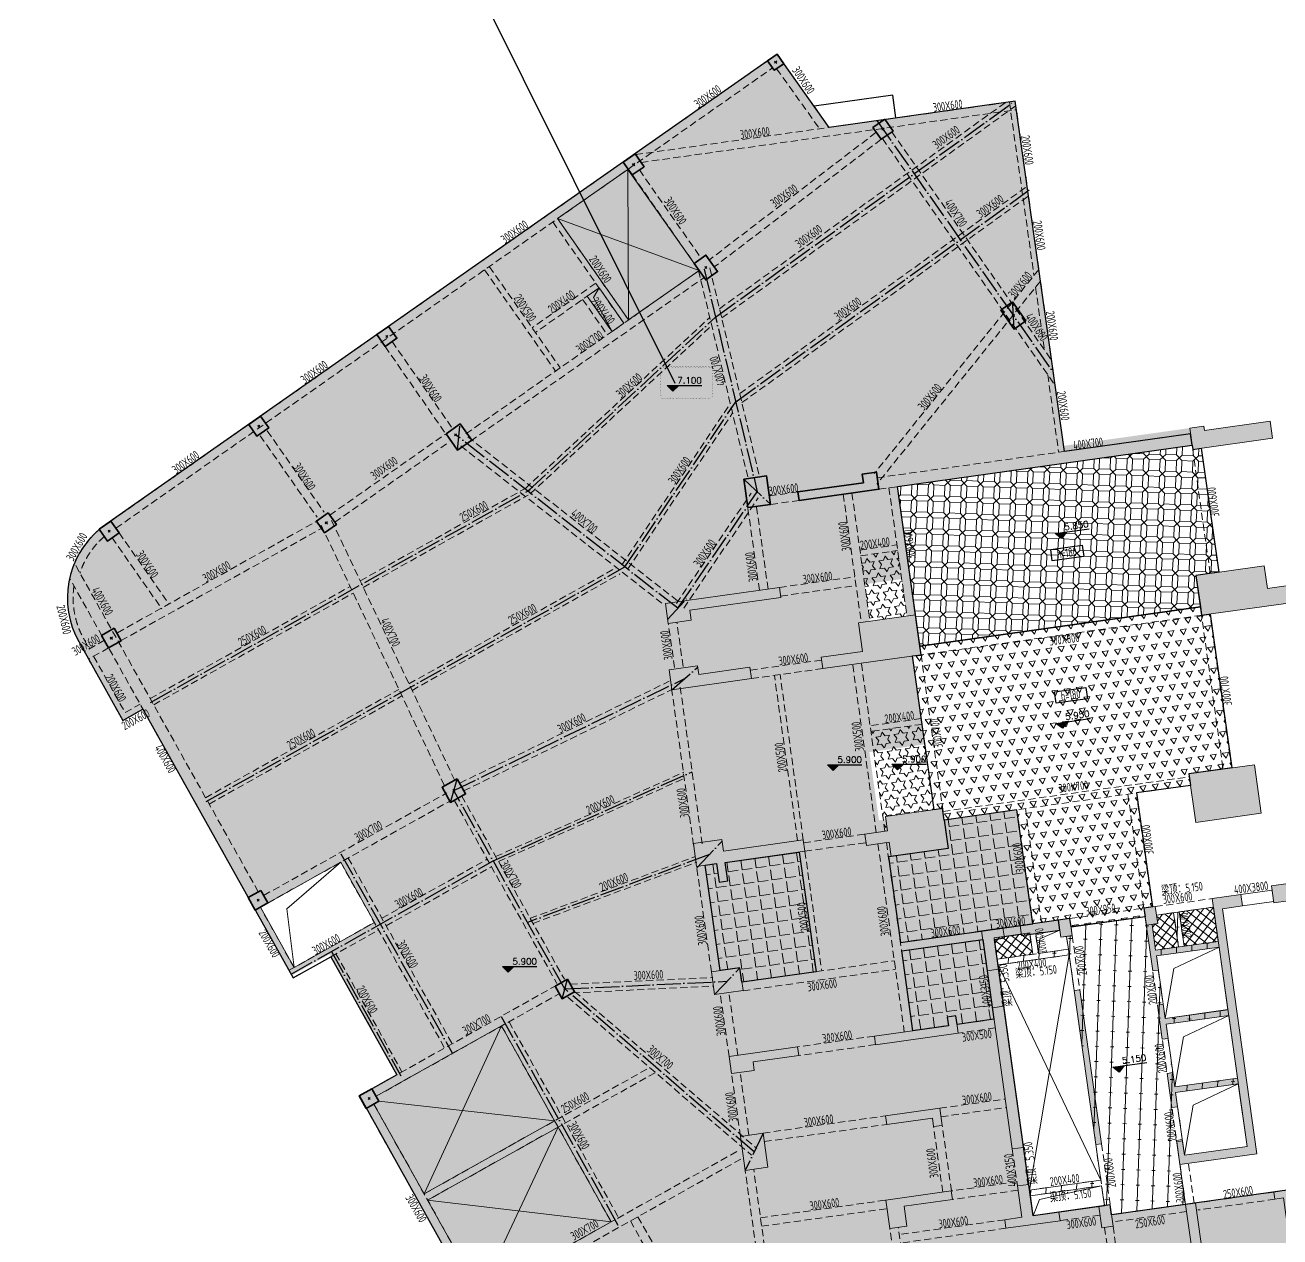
# Model space of a CAD drawing. Header units: millimetres. Extents: x 1089227 to 13101469, y 618865 to 10240562.
# Drawn here: x 7240277 to 7283909, y 5119053 to 5161168 of the extents above; entities that cross this region are included whole.
import ezdxf
from ezdxf.enums import TextEntityAlignment as Align

# ---------------------------------------------------------------- set-up
doc = ezdxf.new("R2010")
doc.units = ezdxf.units.MM
doc.header["$LTSCALE"] = 1000
doc.linetypes.add('GB_DASHDOT3', pattern=[1.0675, 0.84, -0.105, 0.0175, -0.105])
doc.linetypes.add('HIDDEN', pattern=[0.375, 0.25, -0.125])
doc.layers.get('0').update_dxf_attribs({"linetype": 'CONTINUOUS'})
doc.layers.add('0914调整', color=1, linetype='CONTINUOUS', plot=False)
for name, color, linetype in [('BG', 11, 'CONTINUOUS'), ('BG-H', 8, 'CONTINUOUS'), ('BG-T', 3, 'CONTINUOUS'), ('C-H', 8, 'CONTINUOUS'), ('S-BEAM-TEXT-DD', 7, 'CONTINUOUS'), ('S-COLU-BEAM', 240, 'CONTINUOUS'), ('S-GRID-DE', 11, 'GB_DASHDOT3'), ('单形心', 4, 'CONTINUOUS'), ('降板范围', 7, 'CONTINUOUS')]:
    doc.layers.add(name, color=color, linetype=linetype)
for name, color, linetype, lineweight in [('S-BEAM-DASH', 4, 'HIDDEN', 0), ('S-BEAM-SE-DASH', 3, 'HIDDEN', 0), ('S-COLU', 30, 'CONTINUOUS', 0), ('S-HOLE', 11, 'CONTINUOUS', 0), ('S-SLAB', 160, 'CONTINUOUS', 0), ('S-SLAB-HATCH', 73, 'CONTINUOUS', 0), ('S-WALL', 31, 'CONTINUOUS', 0)]:
    doc.layers.add(name, color=color, linetype=linetype, lineweight=lineweight)
doc.styles.add('RMD', font='romand.shx')
doc.styles.add('TSSD_Rein', font='tssdeng.shx', dxfattribs={"width": 0.7, "bigfont": 'hztxt.shx'})
pattern_1 = [(53.0000004, (-3886876.26, -900443.88), (-190.175082, 143.307201), []), (143.0000004, (-3886876.26, -900443.88), (-143.307201, -190.175082), [])]
pattern_2 = [(8.0000004, (-7272583.1, -5076572.44), (-68.04869, 484.191572), [355.6, -133.35]), (98.0000004, (-7272583.1, -5076572.44), (-484.191572, -68.04869), [355.6, -133.35])]

# ---------------------------------------------------------------- blocks, each defined once
blk = doc.blocks.new('QZ-TL-0808')
at = {"layer": 'C-H'}
for points in [[(-136585, -78610), (-136690, -77867), (-136194, -77798), (-136174, -77946), (-133896, -77626), (-133812, -78220)], [(-150271, -80382), (-150313, -80085), (-148036, -79765), (-148078, -79468), (-147582, -79398), (-147499, -79992)], [(-152193, -79642), (-151401, -79531), (-151262, -80521), (-152054, -80632)], [(-136475, -82987), (-134098, -82653), (-133987, -83445), (-133096, -83320), (-133012, -83914), (-136280, -84374)], [(-154821, -84657), (-154918, -83964), (-150957, -83407), (-150909, -83754), (-154077, -84199), (-154029, -84545)], [(-149506, -85828), (-148070, -85627), (-148210, -84636), (-146229, -84358), (-146034, -85744), (-149451, -86225)], [(-154699, -86962), (-154796, -86269), (-153806, -86130), (-153764, -86427), (-151982, -86176), (-151926, -86573)], [(-136717, -89888), (-134439, -89568), (-134203, -91251), (-136480, -91572)], [(-147930, -92373), (-147138, -92261), (-147068, -92757), (-145088, -92478), (-145283, -91092), (-147263, -91370), (-147194, -91865), (-147986, -91977)], [(-150073, -92573), (-150129, -92177), (-152901, -92567), (-152957, -92170), (-153947, -92310), (-153836, -93102), (-153143, -93004), (-153052, -93648), (-152755, -93606), (-152846, -92963)], [(-133179, -94945), (-133269, -94301), (-133764, -94371), (-133848, -93777), (-131372, -93429), (-131288, -94023), (-132972, -94259), (-132881, -94903)], [(-135554, -94572), (-134860, -94474), (-134916, -94078), (-135906, -94217), (-135697, -95705), (-137876, -96011), (-138001, -95118), (-137803, -95090), (-137887, -94496), (-138283, -94551), (-137977, -96730), (-137779, -96703), (-137848, -96209), (-135669, -95903), (-135364, -98079), (-137542, -98386), (-137612, -97890), (-137810, -97918), (-137643, -99106), (-137445, -99078), (-137514, -98584), (-135336, -98278), (-135030, -100456), (-137208, -100762), (-137278, -100267), (-137476, -100295), (-137309, -101484), (-137111, -101454), (-137180, -100960), (-135002, -100654), (-134696, -102833), (-136874, -103139), (-136944, -102644), (-137142, -102672), (-137030, -103464), (-134357, -103088)], [(-142591, -95157), (-140857, -94913), (-140774, -95507), (-141170, -95563), (-141205, -95315), (-142542, -95503)], [(-143733, -96731), (-143927, -95345), (-143185, -95240), (-143136, -95587), (-143483, -95636), (-143337, -96675)], [(-153321, -96766), (-152331, -96627), (-152220, -97419), (-153210, -97558)], [(-140707, -97417), (-140509, -97389), (-139758, -102737), (-139956, -102764)], [(-143552, -98018), (-143156, -97963), (-142467, -102865), (-142863, -102920)], [(-147613, -99297), (-147655, -98999), (-145080, -98637), (-145122, -98340), (-144825, -98298), (-144742, -98893)], [(-152622, -100303), (-152706, -99709), (-150329, -99375), (-150287, -99672), (-151872, -99895), (-151830, -100192)], [(-147266, -101772), (-145384, -101507), (-145300, -102102), (-145598, -102143), (-145639, -101846), (-147224, -102069)], [(-152316, -102482), (-151524, -102370), (-151357, -103559), (-152149, -103670)], [(-143081, -105677), (-143123, -105380), (-142529, -105297), (-142682, -104208), (-142282, -104151), (-142133, -105241), (-141241, -105116), (-141200, -105413)], [(-147119, -105690), (-147258, -104699), (-144980, -104379), (-144939, -104676), (-146622, -104913), (-146525, -105606)], [(-133731, -104666), (-133766, -104419), (-133172, -104335), (-132858, -106563), (-133156, -106605), (-133434, -104625)], [(-139855, -104921), (-139459, -104865), (-139354, -105608), (-139750, -105664)], [(-135963, -106747), (-136211, -106782), (-136489, -104802), (-136836, -104850), (-136460, -107524), (-135866, -107440)]]:
    blk.add_hatch(color=256, dxfattribs=at).paths.add_polyline_path(points)
at = {"layer": 'S-WALL'}
for points in [[(-136585, -78610), (-136690, -77867), (-136194, -77798), (-136174, -77946), (-133896, -77626), (-133812, -78220)], [(-154821, -84657), (-154918, -83964), (-150957, -83407), (-150909, -83754), (-154077, -84199), (-154029, -84545)], [(-136717, -89888), (-134439, -89568), (-134203, -91251), (-136480, -91572)], [(-153321, -96766), (-152331, -96627), (-152220, -97419), (-153210, -97558)], [(-140707, -97417), (-140509, -97389), (-139758, -102737), (-139956, -102764)], [(-143552, -98018), (-143156, -97963), (-142467, -102865), (-142863, -102920)], [(-147613, -99297), (-147655, -98999), (-145080, -98637), (-145122, -98340), (-144825, -98298), (-144742, -98893)], [(-152316, -102482), (-151524, -102370), (-151357, -103559), (-152149, -103670)], [(-139855, -104921), (-139459, -104865), (-139354, -105608), (-139750, -105664)]]:
    blk.add_lwpolyline(points, close=True, dxfattribs=at)
at = {"layer": 'S-WALL', "lineweight": 35}
for points in [[(-150271, -80382), (-150313, -80085), (-148036, -79765), (-148078, -79468), (-147582, -79398), (-147499, -79992)], [(-152193, -79642), (-151401, -79531), (-151262, -80521), (-152054, -80632)]]:
    blk.add_lwpolyline(points, close=True, dxfattribs=at)
at = {"layer": 'S-WALL'}
for points in [[(-136475, -82987), (-134098, -82653), (-133987, -83445), (-133096, -83320), (-133012, -83914), (-136280, -84374), (-136475, -82987)], [(-149506, -85828), (-148070, -85627), (-148210, -84636), (-146229, -84358), (-146034, -85744), (-149451, -86225), (-149506, -85828)], [(-154699, -86962), (-154796, -86269), (-153806, -86130), (-153764, -86427), (-151982, -86176), (-151926, -86573), (-154699, -86962)], [(-147930, -92373), (-147138, -92261), (-147068, -92757), (-145088, -92478), (-145283, -91092), (-147263, -91370), (-147194, -91865), (-147986, -91977), (-147930, -92373)], [(-153947, -92310), (-152957, -92170), (-152901, -92567), (-150129, -92177), (-150073, -92573), (-152846, -92963), (-152755, -93606), (-153052, -93648), (-153143, -93004), (-153836, -93102), (-153947, -92310)], [(-133179, -94945), (-133269, -94301), (-133764, -94371), (-133848, -93777), (-131372, -93429), (-131288, -94023), (-132972, -94259), (-132881, -94903), (-133179, -94945)], [(-137643, -99107), (-137810, -97918), (-137612, -97890), (-137542, -98386), (-135364, -98079), (-135669, -95903), (-137848, -96209), (-137779, -96703), (-137977, -96730), (-138283, -94551), (-137887, -94496), (-137803, -95090), (-138001, -95118), (-137876, -96011), (-135697, -95705), (-135906, -94217), (-134916, -94078), (-134860, -94474), (-135554, -94572), (-134357, -103088), (-137030, -103464), (-137142, -102672), (-136944, -102644), (-136874, -103139), (-134696, -102833), (-135002, -100654), (-137180, -100960), (-137111, -101454), (-137309, -101484), (-137476, -100295), (-137278, -100267), (-137208, -100762), (-135030, -100456), (-135336, -98278), (-137514, -98584), (-137445, -99078), (-137643, -99106)], [(-142591, -95157), (-140857, -94913), (-140774, -95507), (-141170, -95563), (-141205, -95315), (-142542, -95503), (-142591, -95157)], [(-143733, -96731), (-143927, -95345), (-143185, -95240), (-143136, -95587), (-143483, -95636), (-143337, -96675), (-143733, -96731)], [(-152622, -100303), (-152706, -99709), (-150329, -99375), (-150287, -99672), (-151872, -99895), (-151830, -100192), (-152622, -100303)], [(-147266, -101772), (-145384, -101507), (-145300, -102102), (-145598, -102143), (-145639, -101846), (-147224, -102069), (-147266, -101772)], [(-143081, -105677), (-143123, -105380), (-142529, -105297), (-142682, -104208), (-142282, -104151), (-142133, -105241), (-141241, -105116), (-141200, -105413), (-143081, -105677)], [(-147119, -105690), (-147258, -104699), (-144980, -104379), (-144939, -104676), (-146622, -104913), (-146525, -105606), (-147119, -105690)], [(-133731, -104666), (-133766, -104419), (-133172, -104335), (-132858, -106563), (-133156, -106605), (-133434, -104625), (-133731, -104666), (-133766, -104419)], [(-136836, -104850), (-136489, -104802), (-136211, -106782), (-135963, -106747), (-135866, -107440), (-136460, -107524), (-136836, -104850)]]:
    blk.add_lwpolyline(points, dxfattribs=at)
blk = doc.blocks.new('BANWANG_XINGXIN')
at = {"color": 0}
for points in [[(0.71, 0.71), (-0.71, -0.71)], [(-0.71, 0.71), (0.71, -0.71)]]:
    blk.add_lwpolyline(points, dxfattribs=at)
blk = doc.blocks.new('1F柱网-0808')
at = {"layer": 'S-COLU', "lineweight": 35}
for points in [[(-2414, 81322), (-2824, 81035), (-2537, 80626), (-2127, 80912)], [(-11098, 80124), (-11507, 79837), (-11192, 79387), (-10782, 79673)], [(-9040, 76315), (-8631, 76602), (-8229, 76028), (-8639, 75742)], [(2032, 74974), (1622, 74687), (2081, 74032), (2491, 74319)], [(-19665, 74123), (-20075, 73837), (-19788, 73427), (-19379, 73714)], [(-24121, 71003), (-24531, 70716), (-24244, 70306), (-23834, 70593)], [(-17670, 70394), (-17178, 70738), (-16777, 70165), (-17268, 69821)], [(-21769, 67644), (-22179, 67358), (-21892, 66948), (-21483, 67235)], [(-29323, 67360), (-29732, 67073), (-29446, 66663), (-29036, 66950)], [(-29211, 63631), (-29647, 63387), (-29403, 62951), (-28966, 63195)], [(-17284, 58400), (-17807, 58107), (-17514, 57583), (-16991, 57876)], [(-24109, 54521), (-24545, 54277), (-24301, 53841), (-23864, 54085)], [(-13443, 51439), (-13880, 51194), (-13635, 50758), (-13199, 51002)], [(-20249, 47628), (-20685, 47384), (-20441, 46948), (-20005, 47192)]]:
    blk.add_lwpolyline(points, close=True, dxfattribs=at)
at = {"layer": 'S-COLU-BEAM', "lineweight": 35}
blk.add_lwpolyline([(-6158, 83583), (-6486, 83354), (-6257, 83026), (-5929, 83255)], close=True, dxfattribs=at)
blk.add_blockref('QZ-TL-0808', (144880, 148457))
at = {"layer": '单形心', "xscale": 50, "yscale": 50, "zscale": 50}
for p in [(-6208, 83304), (-2475, 80974), (-11145, 79755), (-8635, 76172), (2056, 74503), (-19727, 73775), (-24183, 70655), (-17336, 70360), (-21831, 67296), (-29384, 67012), (-29307, 63291), (-17399, 57991), (-24205, 54181), (-13539, 51098), (-20345, 47288)]:
    blk.add_blockref('BANWANG_XINGXIN', p, dxfattribs=at)
blk = doc.blocks.new('2FJGBZ')
at = {"layer": 'C-H'}
h = blk.add_hatch(color=256, dxfattribs=at)
h.dxf.hatch_style = 1
h.paths.add_polyline_path([(-2824, 81035), (-2414, 81322), (-2126, 80912), (-2536, 80626)])
h = blk.add_hatch(color=256, dxfattribs=at)
h.dxf.hatch_style = 1
h.paths.add_polyline_path([(-11507, 79837), (-11097, 80124), (-10781, 79673), (-11191, 79387)])
h = blk.add_hatch(color=256, dxfattribs=at)
h.dxf.hatch_style = 1
h.paths.add_polyline_path([(-9041, 76315), (-8631, 76602), (-8228, 76027), (-8639, 75741)])
h = blk.add_hatch(color=256, dxfattribs=at)
h.dxf.hatch_style = 1
h.paths.add_polyline_path([(1622, 74687), (2032, 74974), (2492, 74318), (2081, 74032)])
h = blk.add_hatch(color=256, dxfattribs=at)
h.dxf.hatch_style = 1
h.paths.add_polyline_path([(-20075, 73837), (-19666, 74124), (-19378, 73714), (-19788, 73428)])
h = blk.add_hatch(color=256, dxfattribs=at)
h.dxf.hatch_style = 1
h.paths.add_polyline_path([(-24531, 70716), (-24121, 71003), (-23833, 70592), (-24244, 70307)])
h = blk.add_hatch(color=256, dxfattribs=at)
h.dxf.hatch_style = 1
h.paths.add_polyline_path([(-17670, 70394), (-17178, 70738), (-16776, 70164), (-17268, 69821)])
h = blk.add_hatch(color=256, dxfattribs=at)
h.dxf.hatch_style = 1
h.paths.add_polyline_path([(-22179, 67358), (-21769, 67644), (-21481, 67234), (-21892, 66948)])
h = blk.add_hatch(color=256, dxfattribs=at)
h.dxf.hatch_style = 1
h.paths.add_polyline_path([(-29732, 67073), (-29323, 67360), (-29035, 66950), (-29445, 66664)])
h = blk.add_hatch(color=256, dxfattribs=at)
h.dxf.hatch_style = 1
h.paths.add_polyline_path([(-29644, 63389), (-29209, 63631), (-28963, 63196), (-29401, 62951)])
h = blk.add_hatch(color=256, dxfattribs=at)
h.dxf.hatch_style = 1
h.paths.add_polyline_path([(-17807, 58107), (-17282, 58401), (-16990, 57876), (-17514, 57583)])
h = blk.add_hatch(color=256, dxfattribs=at)
h.dxf.hatch_style = 1
h.paths.add_polyline_path([(-24545, 54276), (-24109, 54518), (-23863, 54083), (-24302, 53838)])
h = blk.add_hatch(color=256, dxfattribs=at)
h.dxf.hatch_style = 1
h.paths.add_polyline_path([(-13881, 51197), (-13446, 51439), (-13199, 51004), (-13638, 50759)])
h = blk.add_hatch(color=256, dxfattribs=at)
h.dxf.hatch_style = 1
h.paths.add_polyline_path([(-20685, 47384), (-20250, 47626), (-20004, 47191), (-20443, 46946)])
at = {"layer": 'S-SLAB-HATCH'}
h = blk.add_hatch(dxfattribs=at)
h.set_pattern_fill('松散材料', color=256, scale=200, angle=8)
h.set_pattern_definition([(8.0000004, (-5457252.86, 1932872.46), (133.485347, 397.445483), [0, -375])])
h.paths.add_polyline_path([(-9941, 34947), (-8108, 35973), (-7021, 34031), (-8854, 33005)], flags=16)
h.paths.add_polyline_path([(-5324, 26702), (-3492, 27727), (-2393, 25764), (-4225, 24738)], flags=16)
h.paths.add_polyline_path([(-593, 32496), (-676, 33091), (-924, 33056), (-1230, 35235), (701, 35506), (1091, 32733)], flags=16)
h.paths.add_polyline_path([(9248, 37919), (14299, 38629), (14772, 35262), (9722, 34554)], flags=16)
h.paths.add_polyline_path([(-685, 57224), (-2616, 56953), (-2950, 59330), (-1019, 59601)], flags=17)
h.paths.add_polyline_path([(-1646, 64057), (-2933, 63876), (-3114, 65163), (-1827, 65344)], flags=16)
h.paths.add_polyline_path([(-24126, 53937), (-21332, 55501), (-20160, 53408), (-22952, 51844)], flags=16)
edge = h.paths.add_edge_path()
edge.add_line((8274, 69995), (8191, 70590))
edge.add_line((8191, 70590), (3804, 69973))
edge.add_line((3804, 69973), (2121, 81951))
edge.add_line((2121, 81951), (-4347, 81042))
edge.add_line((-4347, 81042), (-6158, 83583))
edge.add_line((-6158, 83583), (-29732, 67073))
edge.add_line((-29732, 67073), (-29727, 67065))
edge.add_arc((-27730, 64687), 3105, 130.0192, 209.2114)
edge.add_line((-30440, 63171), (-28906, 60430))
edge.add_line((-28906, 60430), (-28209, 60820))
edge.add_line((-28209, 60820), (-23030, 51571))
edge.add_line((-23030, 51571), (-21720, 52305))
edge.add_line((-21720, 52305), (-19375, 48117))
edge.add_line((-19375, 48117), (-20683, 47384))
edge.add_line((-20683, 47384), (-16580, 40054))
edge.add_line((-16580, 40054), (-15271, 40787))
edge.add_line((-15271, 40787), (-13928, 38388))
edge.add_line((-13928, 38388), (-15237, 37655))
edge.add_line((-15237, 37655), (-7004, 22953))
edge.add_line((-7004, 22953), (-2295, 25590))
edge.add_line((-2295, 25590), (192, 21150))
edge.add_line((192, 21150), (9708, 26465))
edge.add_line((9708, 26465), (9462, 26902))
edge.add_line((9462, 26902), (13922, 29398))
edge.add_line((13922, 29398), (14261, 29587))
edge.add_line((14261, 29587), (12238, 32884))
edge.add_line((12238, 32884), (12186, 33190))
edge.add_line((12186, 33190), (11986, 34618))
edge.add_line((11986, 34618), (14806, 35014))
edge.add_line((14806, 35014), (14841, 34766))
edge.add_line((14841, 34766), (15435, 34850))
edge.add_line((15435, 34850), (15296, 35840))
edge.add_line((15296, 35840), (15049, 35805))
edge.add_line((15049, 35805), (14786, 37687))
edge.add_line((14786, 37687), (14735, 37681))
edge.add_line((14735, 37681), (14054, 42533))
edge.add_line((14054, 42533), (15292, 42708))
edge.add_line((15292, 42708), (15390, 42014))
edge.add_line((15390, 42014), (15786, 42070))
edge.add_line((15786, 42070), (15647, 43059))
edge.add_line((15647, 43059), (14012, 42829))
edge.add_line((14012, 42829), (13886, 43721))
edge.add_line((13886, 43721), (13985, 43736))
edge.add_line((13985, 43736), (13889, 44429))
edge.add_line((13889, 44429), (5471, 43245))
edge.add_line((5471, 43245), (5422, 43593))
edge.add_line((5422, 43593), (2748, 43216))
edge.add_line((2748, 43216), (1399, 52821))
edge.add_line((1399, 52821), (1744, 52870))
edge.add_line((1744, 52870), (1737, 52919))
edge.add_line((1737, 52919), (2332, 53003))
edge.add_line((2332, 53003), (2338, 52953))
edge.add_line((2338, 52953), (3676, 53141))
edge.add_line((3676, 53141), (3627, 53490))
edge.add_line((3627, 53490), (2735, 53363))
edge.add_line((2735, 53363), (2179, 57324))
edge.add_line((2179, 57324), (-346, 56969))
edge.add_line((-346, 56969), (-388, 57266))
edge.add_line((-388, 57266), (-685, 57224))
edge.add_line((-685, 57224), (-1450, 62671))
edge.add_line((-1450, 62671), (-1154, 62713))
edge.add_line((-1154, 62713), (-1975, 68555))
edge.add_line((-1975, 68555), (8274, 69995))
h.paths.add_polyline_path([(-14963, 37579), (-12696, 38848), (-11523, 36754), (-13791, 35485)], flags=16)
h = blk.add_hatch(dxfattribs=at)
h.set_pattern_fill('拚花地砖01', color=256, scale=150, angle=8)
h.set_pattern_definition([(43, (-21860.25, -30287.8), (19.9889, 572.4076), [270, -540]), (133, (-21669.45, -30294.47), (-572.4076, 19.9889), [270, -540]), (88, (-21853.6, -30097), (-572.4076, 19.989), [381.8377, -190.9188]), (88, (-21662.8, -30103.67), (-572.4076, 19.989), [381.8377, -190.9188]), (178, (-21840.26, -29715.4), (-19.989, -572.4076), [381.8377, -190.9188]), (178, (-21833.6, -29524.6), (-19.989, -572.4076), [381.8377, -190.9188])])
h.paths.add_polyline_path([(-1195, 63010), (-1975, 68555), (8274, 69995), (8295, 69847), (8592, 69889), (9198, 65581), (8406, 65470), (8559, 64380)])
h = blk.add_hatch(dxfattribs=at)
h.set_pattern_fill('STARS', color=256, scale=50, angle=8)
h.set_pattern_definition([(8.0000004, (-7272583.12, -5076572.44), (-38.267455, 272.287079), [158.75, -158.75]), (68.0000004, (-7272583.12, -5076572.44), (-254.941255, 103.002951), [158.75, -158.75]), (128.0000004, (-7272523.65, -5076425.25), (-216.6738, -169.284128), [158.75, -158.75])])
h.paths.add_polyline_path([(-1646, 64057), (-2933, 63876), (-3253, 66153), (-1966, 66334)])
h = blk.add_hatch(dxfattribs=at)
h.set_pattern_fill('TRIANG', color=256, scale=150, angle=8)
h.set_pattern_definition([(68.0000004, (-5457252.86, 1932872.46), (-263.88782, 337.761074), [214.3125, -214.3125]), (128.0000004, (-5457252.86, 1932872.46), (-424.45358, -59.653019), [214.3125, -214.3125]), (8.0000004, (-5457384.8, 1933041.34), (160.56576, 397.414093), [214.3125, -214.3125])])
h.paths.add_polyline_path([(-1450, 62671), (-1153, 62713), (-1195, 63010), (8559, 64380), (8600, 64084), (8898, 64125), (9650, 58778), (8164, 58569), (8219, 58173), (6338, 57908), (6894, 53949), (6597, 53907), (6639, 53608), (4065, 53252), (4024, 53544), (2735, 53363), (2179, 57324), (-346, 56969), (-402, 57365), (-700, 57323)])
h = blk.add_hatch(dxfattribs=at)
h.set_pattern_fill('STARS', color=256, scale=50, angle=8)
h.set_pattern_definition([(8.0000004, (-7272583.12, -5076572.44), (-38.267455, 272.287079), [158.75, -158.75]), (68.0000004, (-7272583.12, -5076572.44), (-254.941255, 103.002951), [158.75, -158.75]), (128.0000004, (-7272523.65, -5076425.25), (-216.6738, -169.284128), [158.75, -158.75])])
h.paths.add_polyline_path([(-700, 57324), (-2381, 57088), (-2313, 56593), (-2411, 56578), (-2898, 60043), (-1117, 60293)])
h = blk.add_hatch(dxfattribs=at)
h.set_pattern_fill('ANGLE', color=256, scale=70, angle=8)
h.set_pattern_definition(pattern_2)
edge = h.paths.add_edge_path()
edge.add_line((-207, 55979), (-2286, 55686))
edge.add_line((-2286, 55686), (-1868, 52715))
edge.add_line((-1868, 52715), (2735, 53362))
edge.add_line((2735, 53362), (2179, 57324))
edge.add_line((2179, 57324), (-346, 56969))
edge.add_line((-346, 56969), (-206, 55979))
h = blk.add_hatch(dxfattribs=at)
h.set_pattern_fill('ANGLE', color=256, scale=70, angle=8)
h.set_pattern_definition(pattern_2)
edge = h.paths.add_edge_path()
edge.add_line((-4805, 51695), (-7379, 51333))
edge.add_line((-7379, 51333), (-7449, 51832))
edge.add_line((-7449, 51832), (-8143, 51734))
edge.add_line((-8143, 51734), (-8658, 55398))
edge.add_line((-8658, 55398), (-8263, 55454))
edge.add_line((-8263, 55454), (-8172, 54809))
edge.add_line((-8172, 54809), (-7875, 54852))
edge.add_line((-7875, 54852), (-7964, 55494))
edge.add_line((-7964, 55494), (-5389, 55856))
edge.add_line((-5389, 55856), (-4804, 51695))
h = blk.add_hatch(dxfattribs=at)
h.set_pattern_fill('橡胶', color=256, scale=150, angle=8)
h.set_pattern_definition([(88, (-21741.7, -30030.15), (-530.007, 18.5083), []), (178, (-21131.1, -29460.8), (-18.5083, -530.007), [120, -410.33])])
h.paths.add_polyline_path([(8047, 43607), (5471, 43245), (5422, 43592), (2749, 43218), (1399, 52821), (1744, 52870), (1737, 52919), (2333, 53003), (2340, 52954), (3676, 53141), (3711, 52894), (4107, 52949), (4066, 53247), (6639, 53608), (6682, 53311), (7077, 53367), (7035, 53664), (9016, 53942), (10185, 45625), (8007, 45320), (7930, 45863), (7732, 45835)])
h.paths.add_polyline_path([(2748, 43216), (5223, 43565), (5127, 44258), (2651, 43910)])
h.paths.add_polyline_path([(5099, 44455), (2623, 44107), (1524, 51930), (4000, 52278)], flags=16)
h.paths.add_polyline_path([(2733, 52302), (1496, 52128), (1391, 52871), (2629, 53045)])
h.paths.add_polyline_path([(2834, 53023), (3676, 53141), (3711, 52894), (3909, 52922), (3972, 52476), (2931, 52330)], flags=17)
h.paths.add_polyline_path([(7630, 53747), (7035, 53664), (7077, 53367), (6880, 53339), (7005, 52448), (7797, 52559)], flags=16)
h.paths.add_polyline_path([(9184, 52751), (7995, 52584), (7828, 53775), (9016, 53942)])
h.paths.add_polyline_path([(7033, 52246), (9212, 52552), (9518, 50375), (7339, 50069)], flags=16)
h.paths.add_polyline_path([(7367, 49871), (9546, 50177), (9851, 48001), (7673, 47695)], flags=16)
h.paths.add_polyline_path([(7701, 47495), (9880, 47801), (10185, 45624), (8007, 45318)])
h = blk.add_hatch(dxfattribs=at)
h.set_pattern_fill('ANSI37', color=256, scale=150, angle=8)
h.set_pattern_definition(pattern_1)
h.paths.add_polyline_path([(7630, 53747), (7035, 53664), (7077, 53367), (6880, 53339), (7005, 52448), (7797, 52559)])
h = blk.add_hatch(dxfattribs=at)
h.set_pattern_fill('ANSI37', color=256, scale=150, angle=8)
h.set_pattern_definition([(53.0000004, (-3880440.1, -899539.33), (-190.175082, 143.307201), []), (143.0000004, (-3880440.1, -899539.33), (-143.307201, -190.175082), [])])
h.paths.add_polyline_path([(9184, 52751), (7995, 52584), (7828, 53775), (9016, 53942)])
h = blk.add_hatch(dxfattribs=at)
h.set_pattern_fill('ANGLE', color=256, scale=70, angle=8)
h.set_pattern_definition([(8.0000004, (-7272583.1, -5076572.44), (-68.04869, 484.191572), [355.6, -133.35]), (98.0000004, (-7272583.1, -5076572.44), (-484.191572, -68.04869), [355.6, -133.35])])
edge = h.paths.add_edge_path()
edge.add_line((-1437, 49646), (-1826, 52419))
edge.add_line((-1826, 52419), (995, 52815))
edge.add_line((995, 52815), (1384, 50042))
edge.add_line((1384, 50042), (98, 49863))
edge.add_line((98, 49863), (57, 50160))
edge.add_line((57, 50160), (-242, 50117))
edge.add_line((-242, 50117), (-200, 49821))
edge.add_line((-200, 49821), (-1437, 49647))
h = blk.add_hatch(dxfattribs=at)
h.set_pattern_fill('ANSI37', color=256, scale=150, angle=8)
h.set_pattern_definition(pattern_1)
h.paths.add_polyline_path([(2733, 52302), (1496, 52128), (1391, 52871), (2629, 53045)])
at = {"layer": 'S-BEAM-DASH'}
for p, q in [((-29322, 67359), (-6484, 83354)), ((-29148, 67110), (-6312, 83109)), ((-6173, 83081), (-4682, 80995)), ((-5929, 83255), (-4347, 81042)), ((-11076, 80096), (2121, 81951)), ((-10883, 79821), (2163, 81654)), ((-8161, 74734), (1782, 81904)), ((-8085, 74419), (2143, 81794)), ((1923, 81923), (2771, 75891)), ((2121, 81951), (3832, 69775)), ((-2719, 80864), (-8525, 76429)), ((-2168, 80884), (3385, 72956)), ((-2537, 80626), (-8343, 76191)), ((-2496, 80654), (3507, 72084)), ((-10945, 79560), (-8799, 76493)), ((-11190, 79388), (-9045, 76321)), ((-7457, 71790), (2536, 78995)), ((-7381, 71475), (2583, 78660)), ((-13956, 77755), (-11488, 74233)), ((-13792, 77870), (-11324, 74348)), ((-16981, 70386), (-8868, 76068)), ((-16328, 76089), (-13863, 72570)), ((-16164, 76203), (-13700, 72685)), ((-8891, 76068), (-7162, 68836)), ((-8502, 76161), (-6764, 68892)), ((2943, 76104), (-2777, 69009)), ((-16809, 70140), (-8696, 75823)), ((-12464, 75626), (-14675, 74077)), ((3000, 75697), (-2684, 68646)), ((2828, 75484), (3132, 73317)), ((-12349, 75462), (-14560, 73913)), ((-12922, 75061), (-12061, 73832)), ((-12758, 75175), (-11898, 73947)), ((-14910, 68491), (-8500, 74434)), ((-14740, 68308), (-8433, 74155)), ((-19788, 73427), (-17678, 70388)), ((-19542, 73598), (-17433, 70560)), ((3255, 72445), (3634, 69747)), ((-11553, 65832), (-7786, 71445)), ((-11346, 65693), (-7707, 71115)), ((-24131, 70324), (-22154, 67497)), ((-23886, 70496), (-21909, 67669)), ((-21712, 67563), (-17691, 70379)), ((-16913, 70284), (-9583, 64558)), ((-2674, 68861), (8219, 70392)), ((-21540, 67317), (-17543, 70116)), ((-17159, 69969), (-10090, 64447)), ((-2618, 68464), (8274, 69995)), ((8901, 65539), (8295, 69847)), ((9198, 65581), (8592, 69889)), ((-2272, 68514), (-1646, 64057)), ((-1975, 68555), (-1349, 64099)), ((-20654, 65280), (-14937, 68480)), ((-20546, 65053), (-14815, 68262)), ((-9654, 64497), (-7060, 68331)), ((-9405, 64329), (-6812, 68162)), ((-6423, 68233), (-5432, 68372)), ((-6381, 67936), (-5390, 68075)), ((-3855, 68290), (-3229, 63836)), ((-3558, 68332), (-2932, 63877)), ((-6770, 64953), (-7173, 67824)), ((-6472, 64994), (-6876, 67866)), ((-29091, 63479), (-22148, 67366)), ((-22011, 67211), (-17726, 58168)), ((-21650, 67382), (-17365, 58339)), ((-29282, 66778), (-27551, 64307)), ((-29036, 66950), (-27305, 64479)), ((-28971, 63203), (-22001, 67104)), ((-3280, 66352), (-1994, 66532)), ((-3252, 66154), (-1966, 66334)), ((-24196, 54472), (-30591, 65894)), ((-18958, 61702), (-11744, 65741)), ((-18851, 61475), (-11622, 65523)), ((-23030, 51571), (-30758, 65374)), ((-27958, 61190), (-21004, 65084)), ((-6077, 65050), (-3451, 65419)), ((-6035, 64753), (-3410, 65122)), ((-27835, 60972), (-20896, 64857)), ((8559, 64380), (-1195, 63010)), ((-9724, 62265), (-9941, 63800)), ((-9427, 62307), (-9644, 63842)), ((8601, 64083), (-1153, 62712)), ((9345, 58785), (8601, 64083)), ((9642, 58827), (8898, 64125)), ((-30266, 63269), (-30071, 62921)), ((-30440, 63171), (-28906, 60430)), ((-29548, 63214), (-30246, 62823)), ((-29401, 62952), (-30099, 62562)), ((-29924, 62659), (-28829, 60702)), ((-4611, 62529), (-7087, 62181)), ((-2411, 56578), (-3232, 62420)), ((-1450, 62671), (-700, 57323)), ((-1153, 62712), (-388, 57266)), ((-4570, 62232), (-7045, 61884)), ((-5445, 56253), (-6252, 61996)), ((-5247, 56281), (-6054, 62024)), ((-2708, 56536), (-3529, 62378)), ((-17190, 58250), (-9906, 61792)), ((-17059, 57980), (-9775, 61522)), ((-9060, 56098), (-9825, 61544)), ((-8763, 56139), (-9528, 61586)), ((-26028, 57744), (-19308, 61506)), ((-25906, 57525), (-19201, 61280)), ((-28906, 60430), (-28209, 60820)), ((-28829, 60702), (-28307, 60995)), ((-1144, 60492), (-2926, 60242)), ((-1116, 60294), (-2898, 60044)), ((-388, 57266), (8178, 58470)), ((-346, 56969), (8219, 58173)), ((-24011, 54345), (-17641, 57912)), ((-23864, 54084), (-17495, 57650)), ((-17383, 57656), (-13817, 51287)), ((-17121, 57803), (-13555, 51433)), ((6598, 53905), (6041, 57867)), ((6895, 53947), (6338, 57908)), ((2476, 57365), (3032, 53406)), ((-5234, 56181), (-3105, 56480)), ((-5389, 55856), (-4804, 51695)), ((-5193, 55884), (-3064, 56183)), ((-5191, 55884), (-4606, 51723)), ((-2652, 56140), (-1734, 49605)), ((-2355, 56182), (-1437, 49647)), ((-21332, 55501), (-17718, 49046)), ((-21071, 55648), (-17456, 49192)), ((-19898, 53554), (-16235, 55605)), ((-14741, 53552), (-9025, 55689)), ((-14642, 53375), (-8954, 55502)), ((-19752, 53292), (-16088, 55344)), ((-8440, 51691), (-8948, 55306)), ((-8143, 51733), (-8651, 55347)), ((6994, 53961), (8975, 54239)), ((-22954, 51843), (-24126, 53938)), ((4024, 53544), (6598, 53905)), ((7036, 53664), (9016, 53942)), ((-23128, 51746), (-20160, 53408)), ((1696, 53217), (2291, 53300)), ((4066, 53247), (6640, 53608)), ((-22982, 51484), (-20013, 53146)), ((-1868, 52716), (953, 53112)), ((-1826, 52419), (995, 52815)), ((1737, 52919), (2333, 53003)), ((3909, 52922), (4175, 51039)), ((4107, 52950), (4371, 51068)), ((-21671, 52218), (-19375, 48117)), ((-21497, 52315), (-19201, 48215)), ((-7380, 51333), (-2081, 52078)), ((-13342, 51258), (-8398, 51491)), ((-7338, 51036), (-2040, 51781)), ((1148, 51726), (1329, 50438)), ((1544, 51781), (1697, 50692)), ((6911, 51678), (7064, 50588)), ((7109, 51706), (7262, 50616)), ((-20249, 47628), (-13878, 51195)), ((-13273, 50961), (-8384, 51191)), ((-20103, 47366), (-13733, 50933)), ((-13435, 50811), (-7053, 45323)), ((-13200, 51005), (-6858, 45550)), ((-7825, 48748), (-8131, 50927)), ((-7527, 48790), (-7834, 50968)), ((-15739, 49809), (-11928, 43002)), ((-15478, 49956), (-11667, 43149)), ((1384, 50042), (96, 49861)), ((1426, 49745), (138, 49564)), ((-2775, 49458), (-5448, 49082)), ((7443, 49329), (7596, 48239)), ((-2733, 49161), (-5406, 48785)), ((7245, 49301), (7398, 48212)), ((-18431, 43975), (-10583, 48369)), ((-10397, 48187), (-18309, 43757)), ((-7435, 45975), (-7741, 48154)), ((-7138, 46017), (-7444, 48196)), ((-16580, 40054), (-20685, 47384)), ((-502, 46951), (1774, 47271)), ((-20178, 47095), (-16563, 40638)), ((-6643, 46086), (-2383, 46686)), ((-460, 46654), (1816, 46974)), ((7579, 46925), (7732, 45835)), ((7777, 46952), (7930, 45863)), ((-6602, 45791), (-2342, 46389)), ((-396, 44037), (-716, 46315)), ((-99, 44079), (-419, 46357)), ((-16291, 40562), (-7477, 45492)), ((2018, 45535), (2199, 44249)), ((2442, 45394), (2595, 44305)), ((4925, 45691), (5224, 43565)), ((5123, 45719), (5422, 43593)), ((-16144, 40300), (-7331, 45231)), ((8045, 43606), (7850, 44993)), ((8342, 43648), (8147, 45035)), ((-6523, 39489), (-7268, 44787)), ((-6226, 39531), (-6971, 44829)), ((2178, 44398), (-100, 44078)), ((2219, 44101), (-58, 43780)), ((-6734, 43145), (-2378, 43758)), ((11115, 44038), (8442, 43662)), ((11150, 43790), (8476, 43415)), ((-6692, 42848), (-2334, 43461)), ((5026, 43536), (3639, 43341)), ((5068, 43239), (3681, 43044)), ((8046, 43607), (5471, 43246)), ((8080, 43359), (5506, 42999)), ((-11257, 43034), (-8568, 38231)), ((-10996, 43180), (-8306, 38377)), ((-1869, 40143), (-2238, 42767)), ((-1572, 40185), (-1941, 42809)), ((1758, 43077), (-1906, 42562)), ((1800, 42779), (-1864, 42265)), ((5230, 42807), (5459, 41173)), ((5527, 42849), (5756, 41215))]:
    blk.add_line(p, q, dxfattribs=at)
at = {"layer": 'S-BEAM-DASH', "linetype": 'Continuous'}
for p, q in [((9964, 54379), (11055, 54532)), ((10020, 53982), (11111, 54136))]:
    blk.add_line(p, q, dxfattribs=at)
at = {"layer": 'S-BEAM-DASH'}
for points in [[(-29741, 67053, 0.131251), (-30653, 65736, 0.131251)], [(-29547, 66824, 0.139257), (-30399, 65551, 0.131251)], [(-30606, 65101, 0.164741), (-30266, 63269)]]:
    blk.add_lwpolyline(points, format="xyb", dxfattribs=at)
for points in [[(-15946, 55695), (-9401, 58627)], [(-15840, 55524), (-9399, 58409)]]:
    blk.add_lwpolyline(points, dxfattribs=at)
at = {"layer": 'S-BEAM-SE-DASH'}
for p, q in [((2179, 57324), (2735, 53364)), ((7797, 52556), (7629, 53747)), ((7995, 52584), (7828, 53775)), ((2733, 52302), (2629, 53045)), ((2931, 52330), (2827, 53073)), ((1495, 52128), (3972, 52476)), ((1523, 51930), (4000, 52278)), ((2622, 44108), (5099, 44456)), ((2650, 43910), (5127, 44258))]:
    blk.add_line(p, q, dxfattribs=at)
at = {"layer": 'S-GRID-DE'}
for p, q in [((-8298, 74450), (2055, 81916)), ((-2687, 81275), (3447, 72518)), ((-7595, 71506), (2624, 78874)), ((-14825, 68400), (-8298, 74450)), ((-11450, 65763), (-7595, 71506)), ((-27940, 61057), (-14734, 68451)), ((-26010, 57610), (-11450, 65763)), ((-23055, 51615), (-16031, 55548)), ((-21324, 55794), (-17440, 48857)), ((-21657, 52397), (-19239, 48078)), ((-15755, 50145), (-11651, 42814))]:
    blk.add_line(p, q, dxfattribs=at)
for points in [[(-8696, 76114), (-6847, 68377)], [(2081, 74032), (2032, 74974)], [(-17268, 69821), (-17178, 70738)], [(-9611, 64326), (-17336, 70361)], [(-7313, 68816), (-6381, 67937)], [(-9611, 64326), (-6847, 68377)], [(-9961, 63948), (-9260, 64704)], [(-9818, 61495), (-8918, 62278)], [(-17399, 57991), (-9368, 61886)], [(-16031, 55548), (-9115, 58645)], [(-17514, 57583), (-17284, 58398)], [(-13540, 51097), (-17399, 57991)], [(-8948, 55306), (-8069, 56237)], [(-8509, 55771), (-14834, 53410)], [(-8329, 50899), (-7450, 51830)], [(-13636, 50756), (-13443, 51439)], [(-13539, 51098), (-7889, 51364)], [(-6956, 45437), (-13539, 51098)], [(-6643, 46087), (-7268, 44787)]]:
    blk.add_lwpolyline(points, dxfattribs=at)
at = {"layer": 'S-HOLE'}
for p, q in [((-11324, 74348), (-11349, 79581)), ((-8867, 76069), (-13791, 77871)), ((-18431, 43975), (-15739, 49810)), ((-20004, 47193), (-13895, 46515)), ((-16390, 40735), (-13772, 46297)), ((-11928, 43003), (-18309, 43757))]:
    blk.add_line(p, q, dxfattribs=at)
for points in [[(-11324, 74348), (-13791, 77871), (-11349, 79581), (-8868, 76068), (-11325, 74347)], [(-11898, 73947), (-12758, 75175), (-12349, 75462), (-11488, 74233), (-11898, 73947)], [(-11898, 73947), (-12543, 75131), (-12348, 75462)], [(-22954, 51843), (-20160, 53408), (-21332, 55501), (-24126, 53937), (-22952, 51844)], [(-22954, 51843), (-23204, 53881), (-21333, 55502)], [(2931, 52330), (2976, 52844), (3676, 53141)], [(9212, 52552), (7643, 51807), (7339, 50069)], [(5098, 44455), (1524, 51930)], [(4000, 52278), (2623, 44108)], [(9546, 50177), (7977, 49432), (7673, 47695)], [(-18431, 43975), (-13894, 46515), (-15739, 49810), (-20101, 47367), (-20004, 47193), (-20179, 47095), (-18431, 43975)], [(9880, 47801), (8311, 47056), (8007, 45318)], [(-16563, 40638), (-18309, 43757), (-13772, 46297), (-11929, 43002), (-16290, 40560), (-16388, 40736), (-16563, 40638)], [(5126, 44258), (2969, 43777), (2748, 43216)]]:
    blk.add_lwpolyline(points, dxfattribs=at)
for points in [[(2834, 53023), (3676, 53141), (3711, 52894), (3909, 52922), (3972, 52476), (2931, 52330)], [(7033, 52246), (9212, 52552), (9518, 50375), (7339, 50069)], [(5099, 44455), (2623, 44107), (1524, 51930), (4000, 52278)], [(7367, 49871), (9546, 50177), (9851, 48001), (7673, 47695)], [(7701, 47495), (9880, 47801), (10185, 45624), (8007, 45318)], [(2748, 43216), (5223, 43565), (5127, 44258), (2651, 43910)]]:
    blk.add_lwpolyline(points, close=True, dxfattribs=at)
at = {"layer": 'S-SLAB'}
for points in [[(8047, 43607), (5471, 43245), (5422, 43592), (2749, 43218), (1399, 52821), (1744, 52870), (1737, 52919), (2333, 53003), (2340, 52954), (3676, 53141), (3711, 52894), (4107, 52949), (4066, 53247), (6639, 53608), (6682, 53311), (7077, 53367), (7035, 53664), (9016, 53942), (10185, 45625), (8007, 45320), (7930, 45863), (7732, 45835)], [(7630, 53747), (7035, 53664), (7077, 53367), (6880, 53339), (7005, 52448), (7797, 52559)], [(9184, 52751), (7995, 52584), (7828, 53775), (9016, 53942)], [(2733, 52302), (1496, 52128), (1391, 52871), (2629, 53045)]]:
    blk.add_lwpolyline(points, close=True, dxfattribs=at)
at = {"layer": '降板范围'}
blk.add_lwpolyline([(13889, 44429), (5471, 43245), (5422, 43593), (2748, 43216), (1399, 52821), (1744, 52870), (1737, 52919), (2332, 53003), (2338, 52953), (3676, 53141), (3627, 53490), (2735, 53363), (2179, 57324), (-346, 56969), (-402, 57366), (-699, 57324), (-1450, 62671), (-1154, 62713), (-1975, 68555), (8274, 69995), (8219, 70392), (3832, 69775), (2121, 81951), (-4347, 81042), (-6158, 83583), (-29732, 67073), (-29727, 67065, 0.359996), (-30440, 63171), (-28906, 60430), (-28208, 60821), (-22982, 51484), (-21671, 52218), (-19375, 48117), (-20683, 47384), (-16582, 40054)], format="xyb", dxfattribs=at)
for points in [[(-2027, 81368), (-2139, 82164), (-4874, 81780)], [(-207, 55979), (-2286, 55686), (-1868, 52715), (2735, 53362), (2179, 57324), (-346, 56969), (-206, 55979)], [(-4805, 51695), (-7379, 51333), (-7449, 51832), (-8143, 51734), (-8658, 55398), (-8263, 55454), (-8172, 54809), (-7875, 54852), (-7964, 55494), (-5389, 55856), (-4804, 51695)], [(-1437, 49646), (-1826, 52419), (995, 52815), (1384, 50042), (98, 49863), (57, 50160), (-242, 50117), (-200, 49821), (-1437, 49647)]]:
    blk.add_lwpolyline(points, dxfattribs=at)
for points in [[(-1195, 63010), (-1975, 68555), (8274, 69995), (8295, 69847), (8592, 69889), (9198, 65581), (8406, 65470), (8559, 64380)], [(-1450, 62671), (-1153, 62713), (-1195, 63010), (8559, 64380), (8600, 64084), (8898, 64125), (9650, 58778), (8164, 58569), (8219, 58173), (6338, 57908), (6894, 53949), (6597, 53907), (6639, 53608), (4065, 53252), (4024, 53544), (2735, 53363), (2179, 57324), (-346, 56969), (-402, 57365), (-700, 57323)]]:
    blk.add_lwpolyline(points, close=True, dxfattribs=at)
blk.add_blockref('1F柱网-0808', (0, 0))
blk = doc.blocks.new('ljm2')
at = {"layer": '0914调整'}
blk.add_lwpolyline([(-139829, -5258), (-215365, 146221)], dxfattribs=at)
blk.add_lwpolyline([(-140321, -4708, 0, 10, -0.520567), (-140221, -4708, 0, 10, -0.520567), (-140121, -4708, 0, 10, -0.520567), (-140021, -4708, 0, 10, -0.520567), (-139921, -4708, 0, 10, -0.520567), (-139821, -4708, 0, 10, -0.520567), (-139721, -4708, 0, 10, -0.520567), (-139621, -4708, 0, 10, -0.520567), (-139521, -4708, 0, 10, -0.520567), (-139421, -4708, 0, 10, -0.520567), (-139321, -4708, 0, 10, -0.520567), (-139221, -4708, 0, 10, -0.520567), (-139121, -4708, 0, 10, -0.520567), (-139021, -4708, 0, 10, -0.520567), (-138921, -4708, 0, 10, -0.520567), (-138821, -4708, 0, 10, -0.520567), (-138721, -4708, 0, 10, -0.520567), (-138621, -4708, 0, 10, -0.520567), (-138542, -4729, 0, 10, -0.520567), (-138542, -4829, 0, 10, -0.520567), (-138542, -4929, 0, 10, -0.520567), (-138542, -5029, 0, 10, -0.520567), (-138542, -5129, 0, 10, -0.520567), (-138542, -5229, 0, 10, -0.520567), (-138542, -5329, 0, 10, -0.520567), (-138542, -5429, 0, 10, -0.520567), (-138542, -5529, 0, 10, -0.520567), (-138542, -5629, 0, 10, -0.520567), (-138542, -5729, 0, 10, -0.520567), (-138608, -5763, 0, 10, -0.520567), (-138708, -5763, 0, 10, -0.520567), (-138808, -5763, 0, 10, -0.520567), (-138908, -5763, 0, 10, -0.520567), (-139008, -5763, 0, 10, -0.520567), (-139108, -5763, 0, 10, -0.520567), (-139208, -5763, 0, 10, -0.520567), (-139308, -5763, 0, 10, -0.520567), (-139408, -5763, 0, 10, -0.520567), (-139508, -5763, 0, 10, -0.520567), (-139608, -5763, 0, 10, -0.520567), (-139708, -5763, 0, 10, -0.520567), (-139808, -5763, 0, 10, -0.520567), (-139908, -5763, 0, 10, -0.520567), (-140008, -5763, 0, 10, -0.520567), (-140108, -5763, 0, 10, -0.520567), (-140208, -5763, 0, 10, -0.520567), (-140308, -5763, 0, 10, -0.520567), (-140321, -5677, 0, 10, -0.520567), (-140321, -5577, 0, 10, -0.520567), (-140321, -5477, 0, 10, -0.520567), (-140321, -5377, 0, 10, -0.520567), (-140321, -5277, 0, 10, -0.520567), (-140321, -5177, 0, 10, -0.520567), (-140321, -5077, 0, 10, -0.520567), (-140321, -4977, 0, 10, -0.520567), (-140321, -4877, 0, 10, -0.520567), (-140321, -4777, 0, 10, -0.520567)], format="xyseb", close=True, dxfattribs=at)
at = {"layer": 'BG'}
for points in [[(-139707, -5331), (-139907, -5531), (-140107, -5331), (-138907, -5331)], [(-126227, -10426), (-126397, -10652), (-126623, -10481), (-125435, -10314)], [(-126194, -17018), (-126364, -17244), (-126590, -17074), (-125402, -16907)], [(-134138, -18513), (-134338, -18713), (-134538, -18513), (-133338, -18513)], [(-131896, -18495), (-132096, -18695), (-132296, -18495), (-131096, -18495)], [(-145439, -25526), (-145639, -25726), (-145839, -25526), (-144639, -25526)], [(-124221, -28969), (-124392, -29194), (-124617, -29024), (-123429, -28857)]]:
    blk.add_lwpolyline(points, dxfattribs=at)
at = {"layer": 'BG-H'}
for points in [[(-139707, -5331), (-139907, -5531), (-140107, -5331)], [(-126227, -10426), (-126397, -10652), (-126623, -10481)], [(-126194, -17018), (-126364, -17244), (-126590, -17074)], [(-134138, -18513), (-134338, -18713), (-134538, -18513)], [(-131896, -18495), (-132096, -18695), (-132296, -18495)], [(-145439, -25526), (-145639, -25726), (-145839, -25526)], [(-124221, -28969), (-124392, -29194), (-124617, -29024)]]:
    blk.add_solid(points, dxfattribs=at)
at = {"layer": 'S-BEAM-TEXT-DD'}
for points in [[(-126773, -11038), (-125682, -10885), (-125627, -11277), (-126718, -11431)], [(-126641, -15978), (-125549, -15824), (-125494, -16217), (-126586, -16370)]]:
    blk.add_lwpolyline(points, close=True, dxfattribs=at)
at = {"layer": 'BG-T', "color": 7, "style": 'RMD'}
for s, p in [('7.100', (-138907, -5331)), ('5.900', (-133338, -18513)), ('5.900', (-131096, -18495)), ('5.900', (-144639, -25526))]:
    blk.add_text(s, height=220, dxfattribs=at).set_placement(p, align=Align.BOTTOM_RIGHT)
at = {"layer": 'S-BEAM-TEXT-DD', "style": 'TSSD_Rein'}
for s, rotation, width, p in [('300X600', 303.719, 0.7, (-135783, 5625)), ('300X600', 35.7284, 0.7, (-139034, 4291)), ('300X600', 7.4463, 0.7, (-130848, 4179)), ('300X600', 7.4463, 0.7, (-137554, 3233)), ('300X600', 35.7284, 0.7, (-130740, 2876)), ('200X600', 278.173, 0.7, (-127805, 3338)), ('300X600', 35.7284, 0.7, (-136378, 841)), ('300X600', 303.719, 0.7, (-140237, 1088)), ('400X700', 303.719, 0.7, (-130486, 1011)), ('300X600', 35.7284, 0.7, (-129213, 477)), ('300X600', 35.7284, 0.7, (-145752, -414)), ('300X600', 35.7284, 0.7, (-135519, -570)), ('200X600', 278.173, 0.7, (-127388, 375)), ('200X600', 303.719, 0.7, (-142841, -945)), ('300X600', 51.2169, 0.7, (-128046, -2331)), ('200X500', 303.719, 0.7, (-145461, -2290)), ('200X400', 35.7284, 0.7, (-144117, -2843)), ('200X400', 307.5583, 0.7, (-142771, -2414)), ('300X600', 35.7284, 0.7, (-134161, -3091)), ('400X600', 303.719, 0.7, (-127678, -2950)), ('200X600', 278.173, 0.7, (-126947, -2769)), ('300X700', 35.7284, 0.7, (-143141, -4235)), ('400X700', 106.0045, 0.7, (-138072, -5290)), ('300X600', 35.7284, 0.7, (-152715, -5290)), ('300X600', 303.719, 0.7, (-148748, -5082)), ('300X600', 41.6823, 0.7, (-141719, -5785)), ('300X600', 51.2169, 0.7, (-131187, -6227)), ('200X600', 278.173, 0.7, (-126556, -5549)), ('400X700', 7.3206, 0.7, (-125970, -7564)), ('300X600', 35.7284, 0.7, (-157185, -8421)), ('300X600', 35.7284, 0.7, (-150284, -8626)), ('300X600', 56.0711, 0.7, (-139848, -8796)), ('300X600', 303.719, 0.7, (-153137, -8152)), ('300X600', 7.3206, 0.7, (-136556, -9153)), ('300X600', 97.8817, 0.7, (-120905, -9875)), ('250X600', 28.246, 0.7, (-147224, -10074)), ('400X700', 320.4151, 0.7, (-143486, -9828)), ('300X600', 97.8817, 0.7, (-133731, -11067)), ('300X600', 97.8817, 0.7, (-131465, -11345)), ('300X600', 60.4384, 0.7, (-160764, -11462)), ('300X600', 56.0711, 0.7, (-138968, -11670)), ('200X400', 7.3206, 0.7, (-133380, -11029)), ('300X600', 303.719, 0.7, (-158599, -11198)), ('300X600', 97.8817, 0.7, (-136969, -12134)), ('h=180', 8, 0.7, (-126532, -11346)), ('300X600', 30.206, 0.7, (-156148, -12188)), ('300X600', 7.3206, 0.7, (-135377, -12219)), ('400X600', 299.7953, 0.7, (-160136, -12448)), ('200X600', 283.4939, 0.7, (-161350, -13002)), ('250X600', 28.246, 0.7, (-145529, -13651)), ('400X700', 295.3504, 0.7, (-150087, -13501)), ('250X600', 28.246, 0.7, (-154926, -14407)), ('300X600', 97.8817, 0.7, (-139919, -14855)), ('300X800', 7.3206, 0.7, (-126799, -14374)), ('300X600', 30.206, 0.7, (-160689, -14734)), ('300X600', 7.7452, 0.7, (-136216, -15061)), ('200X600', 299.7953, 0.7, (-159669, -15470)), ('300X700', 97.8817, 0.7, (-120468, -16438)), ('h=180', 8, 0.7, (-126400, -16286)), ('200X600', 28.246, 0.7, (-158972, -17315)), ('300X600', 26.25, 0.7, (-143831, -17429)), ('200X400', 7.3206, 0.7, (-132531, -17070)), ('300X700', 97.8817, 0.7, (-130523, -17907)), ('250X600', 28.246, 0.7, (-153231, -17985)), ('300X500', 97.8817, 0.7, (-133268, -18025)), ('400X600', 299.7953, 0.7, (-157948, -17927)), ('200X500', 97.8817, 0.7, (-135945, -18746)), ('300X700', 7.3206, 0.7, (-126476, -19490)), ('200X600', 24.4319, 0.7, (-142840, -20244)), ('300X600', 97.8817, 0.7, (-139351, -20335)), ('300X700', 28.9246, 0.7, (-150878, -21197)), ('300X600', 7.7452, 0.7, (-134709, -21110)), ('300X600', 97.8817, 0.7, (-123189, -21613)), ('300X600', 97.8817, 0.7, (-127679, -22241)), ('300X700', 300.5005, 0.7, (-145930, -21958)), ('200X600', 22.0897, 0.7, (-142387, -22918)), ('梁顶：5.150', 7.3206, 0.7, (-122907, -23061)), ('400X3800', 7.3206, 0.7, (-120381, -23006)), ('300X600', 28.9246, 0.7, (-149469, -23524)), ('300X600', 7.3206, 0.7, (-122858, -23353)), ('200X500', 97.8817, 0.7, (-135165, -24301)), ('300X600', 97.8817, 0.7, (-132379, -24441, 0)), ('300X950', 7.3206, 0.7, (-125541, -23761)), ('300X600', 97.8817, 0.7, (-138729, -24763)), ('300X600', 7.3206, 0.7, (-128664, -24201)), ('200X400', 98.7307, 0.5, (-121872, -24508)), ('200X600', 299.7953, 0.7, (-154327, -24353)), ('300X600', 28.9246, 0.7, (-152348, -25136)), ('300X600', 7.3206, 0.7, (-130929, -24520)), ('200X400', 98.7307, 0.5, (-126903, -25047)), ('300X600', 299.7953, 0.7, (-149523, -24719)), ('200X600', 98, 0.7, (-125501, -25816)), ('200X400', 7.3206, 0.7, (-127934, -25651)), ('300X600', 2.8323, 0.7, (-141271, -25992)), ('梁顶：5.350', 97.8817, 0.7, (-128089, -26895)), ('梁顶：5.150', 7.3206, 0.7, (-127982, -25950)), ('300X600', 7.7452, 0.7, (-135214, -26393)), ('400X3150', 97.8817, 0.7, (-128824, -26945)), ('200X600', 98, 0.7, (-123066, -26829)), ('200X600', 299.7953, 0.7, (-150929, -26301)), ('300X600', 97.8817, 0.7, (-138084, -27911)), ('300X700', 28.9246, 0.7, (-147116, -27915)), ('300X600', 7.7452, 0.7, (-134691, -28176)), ('300X500', 7.7452, 0.7, (-129835, -28140)), ('300X700', 319.5327, 0.7, (-140840, -28457)), ('200X600', 98, 0.7, (-122730, -29207)), ('250X600', 28.9246, 0.7, (-143698, -30633)), ('300X600', 97.8817, 0.7, (-137663, -30902)), ('300X600', 7.7452, 0.7, (-129830, -30320)), ('300X600', 299.7953, 0.7, (-143559, -31019)), ('300X600', 7.7452, 0.7, (-135334, -31094)), ('200X600', 98, 0.7, (-122396, -31583)), ('300X600', 97.8817, 0.7, (-130673, -32853)), ('400X3150', 97.8817, 0.7, (-127949, -33156)), ('梁顶：5.350', 97.8817, 0.7, (-127219, -33084)), ('200X600', 98, 0.7, (-124493, -33186)), ('300X600', 98, 0.7, (-122103, -33698)), ('300X600', 7.7452, 0.7, (-129444, -33195)), ('200X400', 7.3206, 0.7, (-126782, -33153)), ('250X600', 8.5916, 0.7, (-120750, -33594)), ('300X600', 299.7953, 0.7, (-149227, -33557)), ('300X600', 7.7452, 0.7, (-135135, -33995)), ('梁顶：5.150', 7.3206, 0.7, (-126784, -33725)), ('300X700', 28.9246, 0.7, (-143359, -35057)), ('300X600', 7.7452, 0.7, (-130651, -34627)), ('300X600', 7.7452, 0.7, (-126204, -34658)), ('250X600', 8.5916, 0.7, (-123811, -34628))]:
    blk.add_text(s, height=300, rotation=rotation, dxfattribs=dict(at, width=width)).set_placement(p)
at = {"layer": 'S-BEAM-TEXT-DD', "style": 'RMD'}
for s, p in [('5.850', (-125435, -10314)), ('5.950', (-125402, -16907)), ('5.150', (-123429, -28857))]:
    blk.add_text(s, height=220, rotation=8, dxfattribs=at).set_placement(p, align=Align.BOTTOM_RIGHT)

msp = doc.modelspace()

# ---------------------------------------------------------------- block references
for name, p in [('2FJGBZ', (7272583.12, 5076572.438)), ('ljm2', (7402712.53, 5153975.062))]:
    msp.add_blockref(name, p)

doc.saveas('drawing.dxf')
